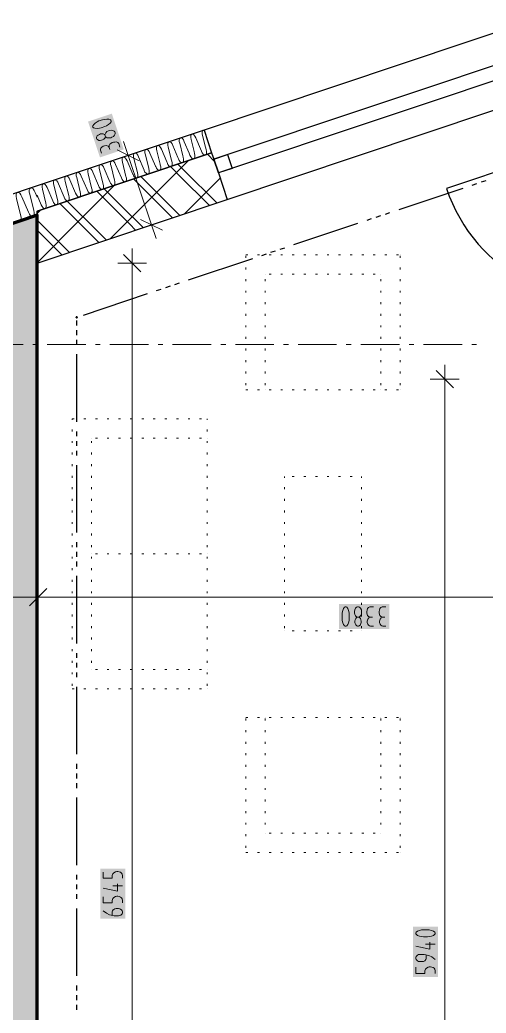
# Model space of a CAD drawing. Header units: millimetres. Extents: x 0 to 594, y 0 to 420.
# Drawn here: x 227.3 to 251.7, y 310.8 to 362.9 of the extents above; entities that cross this region are included whole.
import ezdxf

# ---------------------------------------------------------------- set-up
doc = ezdxf.new("R2010")
doc.units = ezdxf.units.MM
doc.header["$LTSCALE"] = 8
for name, color, linetype in [('PDF_Dvere', 7, 'Continuous'), ('PDF_Koty delkove', 7, 'Continuous'), ('PDF_Nabytek', 7, 'Continuous'), ('PDF_Okna', 7, 'Continuous'), ('PDF_Osy hlavni', 7, 'Continuous'), ('PDF_Pozarni useky', 7, 'Continuous'), ('PDF_Steny obvodove nosne', 7, 'Continuous'), ('PDF_Steny sendvic', 7, 'Continuous'), ('PDF_Zatepleni', 7, 'Continuous')]:
    doc.layers.add(name, color=color, linetype=linetype)

msp = doc.modelspace()

# ---------------------------------------------------------------- linework, layer by layer
at = {"layer": 'PDF_Dvere', "lineweight": 25}
msp.add_lwpolyline([(257.789, 356.764), (249.64, 354.037, 0.414214), (260.517, 348.616)], format="xyb", dxfattribs=at)
at = {"layer": 'PDF_Koty delkove', "lineweight": 18}
for points in [[(231.628, 357.645), (231.436, 357.581), (231.346, 357.536), (231.242, 357.473), (231.159, 357.403), (231.112, 357.33), (231.105, 357.299), (231.122, 357.248), (231.146, 357.227), (231.227, 357.198), (231.336, 357.192), (231.457, 357.203), (231.556, 357.222), (231.748, 357.286), (231.839, 357.331), (231.943, 357.395), (232.026, 357.465), (232.073, 357.538), (232.081, 357.569), (232.064, 357.62), (232.039, 357.641), (231.957, 357.67), (231.849, 357.676), (231.728, 357.664)], [(231.994, 357.084), (231.929, 357.062), (231.854, 357.023), (231.787, 356.958), (231.756, 356.891), (231.749, 356.86), (231.783, 356.757), (231.808, 356.737), (231.873, 356.702), (231.966, 356.69), (232.049, 356.704), (232.114, 356.725), (232.189, 356.765), (232.257, 356.83), (232.287, 356.898), (232.286, 356.955), (232.269, 357.005), (232.236, 357.051), (232.171, 357.087), (232.078, 357.098)], [(244.819, 331.858), (244.819, 331.79), (244.832, 331.706), (244.872, 331.622), (244.926, 331.572), (244.953, 331.554), (245.062, 331.554), (245.088, 331.572), (245.143, 331.622), (245.183, 331.706), (245.197, 331.79), (245.197, 331.858), (245.183, 331.942), (245.143, 332.026), (245.088, 332.077), (245.034, 332.094), (244.981, 332.094), (244.926, 332.077), (244.872, 332.026), (244.832, 331.942)], [(248.642, 315.168), (248.44, 315.168), (248.34, 315.154), (248.222, 315.127), (248.121, 315.087), (248.053, 315.033), (248.037, 315.006), (248.037, 314.952), (248.053, 314.925), (248.121, 314.871), (248.222, 314.831), (248.34, 314.803), (248.44, 314.789), (248.642, 314.789), (248.743, 314.803), (248.862, 314.831), (248.963, 314.871), (249.031, 314.925), (249.048, 314.952), (249.048, 315.006), (249.031, 315.033), (248.963, 315.087), (248.862, 315.127), (248.743, 315.154)]]:
    msp.add_lwpolyline(points, close=True, dxfattribs=at)
for points in [[(231.74, 356.672), (231.685, 356.625), (231.626, 356.591), (231.561, 356.569), (231.494, 356.561), (231.421, 356.565), (231.356, 356.601), (231.328, 356.634), (231.311, 356.685), (231.313, 356.728), (231.344, 356.796), (231.4, 356.842), (231.459, 356.877), (231.523, 356.898), (231.591, 356.907), (231.663, 356.902), (231.724, 356.88), (231.749, 356.86)], [(231.783, 356.757), (231.775, 356.726), (231.74, 356.672)], [(232.535, 356.212), (232.475, 356.391), (232.421, 356.444), (232.356, 356.479), (232.268, 356.478), (232.199, 356.469), (232.135, 356.448), (232.06, 356.408), (232.005, 356.362), (231.974, 356.294), (231.972, 356.194)], [(232.969, 355.778), (232.728, 356.498)], [(231.576, 355.891), (231.525, 356.045), (231.523, 356.101), (231.539, 356.163), (231.578, 356.205), (231.664, 356.262), (231.728, 356.284), (231.833, 356.29), (231.914, 356.26), (231.972, 356.194), (232.006, 356.092)], [(233.688, 356.019), (232.969, 355.778), (232.25, 355.538)], [(233.545, 355.491), (232.393, 356.066)], [(234.188, 352.135), (232.969, 355.778)], [(234.907, 352.376), (234.188, 352.135), (233.469, 351.895)], [(234.764, 351.848), (233.612, 352.422)], [(234.188, 352.135), (234.429, 351.416)], [(233.63, 349.675), (232.72, 350.585)], [(233.175, 350.13), (233.175, 350.888)], [(233.933, 350.13), (233.175, 350.13), (232.417, 350.13)], [(233.175, 258.858), (233.175, 261.314), (233.175, 261.436), (233.175, 263.862), (233.175, 265.664), (233.175, 269.827), (233.175, 271.394), (233.175, 280.998), (233.175, 282.515), (233.175, 283.981), (233.175, 350.13)], [(250.008, 343.577), (249.098, 344.487)], [(249.553, 344.032), (249.553, 344.79)], [(250.311, 344.032), (249.553, 344.032), (248.795, 344.032)], [(249.553, 258.858), (249.553, 261.588), (249.553, 263.721), (249.553, 264.324), (249.553, 280.998), (249.553, 282.515), (249.553, 283.981), (249.553, 344.032)], [(228.702, 333.055), (227.792, 332.145)], [(228.247, 333.358), (228.247, 332.6), (228.247, 331.841)], [(291.938, 332.6), (290.473, 332.6), (289.815, 332.6), (265.973, 332.6), (263.883, 332.6), (262.417, 332.6), (240.314, 332.6), (228.247, 332.6), (226.124, 332.6), (220.319, 332.6), (220.304, 332.6), (200.192, 332.6), (198.726, 332.6), (192.141, 332.6), (164.556, 332.6), (162.433, 332.6), (134.833, 332.6), (128.262, 332.6), (126.796, 332.6), (92.019, 332.6), (89.744, 332.6), (88.278, 332.6), (87.52, 332.6)], [(244.508, 331.268), (244.535, 331.387), (244.549, 331.487), (244.549, 331.689), (244.535, 331.79), (244.508, 331.908), (244.467, 332.009), (244.414, 332.077), (244.386, 332.094), (244.333, 332.094), (244.305, 332.077), (244.252, 332.009), (244.211, 331.908), (244.184, 331.79), (244.171, 331.689)], [(245.817, 332.094), (245.629, 332.094), (245.561, 332.06), (245.507, 332.009), (245.48, 331.925), (245.467, 331.858), (245.467, 331.79), (245.48, 331.706), (245.507, 331.639), (245.561, 331.589)], [(246.466, 332.094), (246.277, 332.094), (246.21, 332.06), (246.155, 332.009), (246.129, 331.925), (246.115, 331.858), (246.115, 331.79), (246.129, 331.706), (246.155, 331.639), (246.21, 331.589), (246.304, 331.554)], [(244.171, 331.689), (244.171, 331.487), (244.184, 331.387), (244.211, 331.268), (244.252, 331.167), (244.305, 331.099), (244.333, 331.083), (244.386, 331.083), (244.414, 331.099), (244.467, 331.167), (244.508, 331.268)], [(245.062, 331.554), (245.088, 331.537), (245.129, 331.487), (245.156, 331.42), (245.169, 331.352), (245.169, 331.284), (245.156, 331.218), (245.129, 331.15), (245.075, 331.099), (245.034, 331.083), (244.981, 331.083), (244.94, 331.099), (244.886, 331.15), (244.859, 331.218), (244.845, 331.284), (244.845, 331.352), (244.859, 331.42), (244.886, 331.487), (244.926, 331.537), (244.953, 331.554)], [(245.817, 331.083), (245.655, 331.083), (245.601, 331.099), (245.548, 331.134), (245.52, 331.184), (245.493, 331.284), (245.493, 331.352), (245.52, 331.453), (245.574, 331.521), (245.655, 331.554), (245.763, 331.554)], [(245.561, 331.589), (245.655, 331.554)], [(246.466, 331.083), (246.304, 331.083), (246.249, 331.099), (246.196, 331.134), (246.168, 331.184), (246.141, 331.284), (246.141, 331.352), (246.168, 331.453), (246.222, 331.521), (246.304, 331.554), (246.411, 331.554)], [(231.659, 318.19), (231.659, 317.866), (232.13, 317.866), (232.13, 318.001), (232.164, 318.095), (232.215, 318.149), (232.299, 318.203), (232.365, 318.217), (232.433, 318.217), (232.501, 318.203), (232.568, 318.176), (232.618, 318.136), (232.652, 318.082), (232.67, 318.001), (232.67, 317.866)], [(232.4, 317.569), (232.4, 317.19), (231.659, 317.353)], [(232.67, 317.461), (232.164, 317.461)], [(231.659, 316.894), (231.659, 316.57), (232.13, 316.57), (232.13, 316.705), (232.164, 316.799), (232.215, 316.853), (232.299, 316.907), (232.365, 316.92), (232.433, 316.92), (232.501, 316.907), (232.568, 316.88), (232.618, 316.839), (232.652, 316.786), (232.67, 316.705), (232.67, 316.57)], [(232.147, 316.165), (232.18, 316.205), (232.215, 316.232), (232.264, 316.259), (232.332, 316.272), (232.466, 316.272), (232.534, 316.259), (232.585, 316.232), (232.618, 316.205), (232.652, 316.165), (232.67, 316.11), (232.67, 316.057), (232.652, 316.003), (232.618, 315.962), (232.585, 315.935), (232.534, 315.908), (232.466, 315.894), (232.231, 315.894), (231.995, 315.948), (231.827, 316.029), (231.659, 316.165)], [(232.13, 315.922), (232.13, 316.11), (232.147, 316.165)], [(248.778, 314.52), (248.778, 314.141), (248.037, 314.304)], [(249.048, 314.412), (248.542, 314.412)], [(248.087, 313.804), (248.053, 313.764), (248.037, 313.71), (248.037, 313.656), (248.053, 313.602), (248.087, 313.561), (248.121, 313.535), (248.171, 313.507), (248.238, 313.493), (248.373, 313.493), (248.44, 313.507), (248.508, 313.535), (248.558, 313.602), (248.576, 313.656), (248.576, 313.845)], [(249.048, 313.602), (248.879, 313.737), (248.71, 313.818), (248.474, 313.872), (248.238, 313.872), (248.171, 313.858), (248.121, 313.831), (248.087, 313.804)], [(248.037, 313.197), (248.037, 312.873), (248.508, 312.873), (248.508, 313.008), (248.542, 313.102), (248.593, 313.156), (248.677, 313.21), (248.743, 313.224), (248.811, 313.224), (248.879, 313.21), (248.946, 313.183), (248.996, 313.143), (249.031, 313.089), (249.048, 313.008), (249.048, 312.873)]]:
    msp.add_lwpolyline(points, dxfattribs=at)
at = {"layer": 'PDF_Koty delkove', "color": 7, "lineweight": 18, "true_color": 0xffffff, "transparency": 33554559}
for points in [[(232.736, 356.09), (232.108, 357.965), (231.489, 355.673), (230.862, 357.548)], [(246.645, 332.246), (244.019, 332.246), (246.645, 330.932), (244.019, 330.932)], [(232.821, 315.742), (232.821, 318.368), (231.507, 315.742), (231.507, 318.368)], [(249.199, 312.694), (249.199, 315.319), (247.885, 312.694), (247.885, 315.319)]]:
    msp.add_solid(points, dxfattribs=at)
at = {"layer": 'PDF_Nabytek', "lineweight": 13}
for points in [[(239.13, 350.553), (239.13, 350.553)], [(239.13, 350.553), (239.13, 350.553)], [(239.13, 350.399), (239.13, 350.5)], [(239.238, 350.553), (239.137, 350.553)], [(239.844, 350.553), (239.743, 350.553)], [(240.451, 350.553), (240.35, 350.553)], [(241.058, 350.553), (240.957, 350.553)], [(241.664, 350.553), (241.563, 350.553)], [(242.271, 350.553), (242.17, 350.553)], [(242.877, 350.553), (242.776, 350.553)], [(243.484, 350.553), (243.383, 350.553)], [(244.091, 350.553), (243.989, 350.553)], [(244.697, 350.553), (244.596, 350.553)], [(245.304, 350.553), (245.203, 350.553)], [(245.91, 350.553), (245.809, 350.553)], [(246.517, 350.553), (246.416, 350.553)], [(247.123, 350.553), (247.022, 350.553)], [(247.218, 350.553), (247.218, 350.553)], [(247.218, 350.553), (247.218, 350.553)], [(247.218, 350.399), (247.218, 350.5)], [(239.13, 349.792), (239.13, 349.893)], [(240.141, 349.542), (240.141, 349.542)], [(240.141, 349.542), (240.141, 349.542)], [(240.451, 349.542), (240.35, 349.542)], [(241.058, 349.542), (240.957, 349.542)], [(241.664, 349.542), (241.563, 349.542)], [(242.271, 349.542), (242.17, 349.542)], [(242.877, 349.542), (242.776, 349.542)], [(243.484, 349.542), (243.383, 349.542)], [(244.091, 349.542), (243.989, 349.542)], [(244.697, 349.542), (244.596, 349.542)], [(245.304, 349.542), (245.203, 349.542)], [(245.91, 349.542), (245.809, 349.542)], [(246.207, 349.542), (246.207, 349.542)], [(246.207, 349.542), (246.207, 349.542)], [(247.218, 349.792), (247.218, 349.893)], [(239.13, 349.186), (239.13, 349.287)], [(240.141, 349.186), (240.141, 349.287)], [(246.207, 349.186), (246.207, 349.287)], [(247.218, 349.186), (247.218, 349.287)], [(239.13, 348.579), (239.13, 348.68)], [(240.141, 348.579), (240.141, 348.68)], [(246.207, 348.579), (246.207, 348.68)], [(247.218, 348.579), (247.218, 348.68)], [(239.13, 347.972), (239.13, 348.074)], [(240.141, 347.972), (240.141, 348.074)], [(246.207, 347.972), (246.207, 348.074)], [(247.218, 347.972), (247.218, 348.074)], [(239.13, 347.366), (239.13, 347.467)], [(240.141, 347.366), (240.141, 347.467)], [(246.207, 347.366), (246.207, 347.467)], [(247.218, 347.366), (247.218, 347.467)], [(239.13, 346.759), (239.13, 346.86)], [(240.141, 346.759), (240.141, 346.86)], [(246.207, 346.759), (246.207, 346.86)], [(247.218, 346.759), (247.218, 346.86)], [(239.13, 346.153), (239.13, 346.254)], [(240.141, 346.153), (240.141, 346.254)], [(246.207, 346.153), (246.207, 346.254)], [(247.218, 346.153), (247.218, 346.254)], [(239.13, 345.546), (239.13, 345.647)], [(240.141, 345.546), (240.141, 345.647)], [(246.207, 345.546), (246.207, 345.647)], [(247.218, 345.546), (247.218, 345.647)], [(239.13, 344.94), (239.13, 345.041)], [(240.141, 344.94), (240.141, 345.041)], [(246.207, 344.94), (246.207, 345.041)], [(247.218, 344.94), (247.218, 345.041)], [(239.13, 344.333), (239.13, 344.434)], [(240.141, 344.333), (240.141, 344.434)], [(246.207, 344.333), (246.207, 344.434)], [(247.218, 344.333), (247.218, 344.434)], [(239.13, 343.726), (239.13, 343.827)], [(240.141, 343.726), (240.141, 343.827)], [(246.207, 343.726), (246.207, 343.827)], [(247.218, 343.726), (247.218, 343.827)], [(239.13, 343.476), (239.13, 343.476)], [(239.13, 343.476), (239.13, 343.476)], [(239.238, 343.476), (239.137, 343.476)], [(239.844, 343.476), (239.743, 343.476)], [(240.141, 343.476), (240.141, 343.476)], [(240.451, 343.476), (240.35, 343.476)], [(241.058, 343.476), (240.957, 343.476)], [(241.664, 343.476), (241.563, 343.476)], [(242.271, 343.476), (242.17, 343.476)], [(242.877, 343.476), (242.776, 343.476)], [(243.484, 343.476), (243.383, 343.476)], [(244.091, 343.476), (243.989, 343.476)], [(244.697, 343.476), (244.596, 343.476)], [(245.304, 343.476), (245.203, 343.476)], [(245.91, 343.476), (245.809, 343.476)], [(246.207, 343.476), (246.207, 343.476)], [(246.517, 343.476), (246.416, 343.476)], [(247.123, 343.476), (247.022, 343.476)], [(247.218, 343.476), (247.218, 343.476)], [(247.218, 343.476), (247.218, 343.476)], [(230.031, 341.907), (230.031, 341.96)], [(230.031, 341.96), (230.031, 341.96)], [(230.031, 341.96), (230.031, 341.96)], [(230.139, 341.96), (230.038, 341.96)], [(230.746, 341.96), (230.645, 341.96)], [(231.352, 341.96), (231.251, 341.96)], [(231.959, 341.96), (231.858, 341.96)], [(232.566, 341.96), (232.464, 341.96)], [(233.172, 341.96), (233.071, 341.96)], [(233.779, 341.96), (233.678, 341.96)], [(234.385, 341.96), (234.284, 341.96)], [(234.992, 341.96), (234.891, 341.96)], [(235.598, 341.96), (235.497, 341.96)], [(236.205, 341.96), (236.104, 341.96)], [(236.812, 341.96), (236.71, 341.96)], [(237.108, 341.907), (237.108, 341.96)], [(237.108, 341.96), (237.108, 341.96)], [(237.108, 341.96), (237.108, 341.96)], [(230.031, 341.3), (230.031, 341.401)], [(237.108, 341.3), (237.108, 341.401)], [(230.031, 340.694), (230.031, 340.795)], [(231.042, 340.949), (231.042, 340.949)], [(231.042, 340.949), (231.042, 340.949)], [(231.042, 340.694), (231.042, 340.795)], [(231.352, 340.949), (231.251, 340.949)], [(231.959, 340.949), (231.858, 340.949)], [(232.566, 340.949), (232.464, 340.949)], [(233.172, 340.949), (233.071, 340.949)], [(233.779, 340.949), (233.678, 340.949)], [(234.385, 340.949), (234.284, 340.949)], [(234.992, 340.949), (234.891, 340.949)], [(235.598, 340.949), (235.497, 340.949)], [(236.205, 340.949), (236.104, 340.949)], [(236.812, 340.949), (236.71, 340.949)], [(237.108, 340.949), (237.108, 340.949)], [(237.108, 340.694), (237.108, 340.795)], [(230.031, 340.087), (230.031, 340.188)], [(231.042, 340.087), (231.042, 340.188)], [(237.108, 340.087), (237.108, 340.188)], [(230.031, 339.48), (230.031, 339.581)], [(231.042, 339.48), (231.042, 339.581)], [(237.108, 339.48), (237.108, 339.581)], [(230.031, 338.874), (230.031, 338.975)], [(231.042, 338.874), (231.042, 338.975)], [(237.108, 338.874), (237.108, 338.975)], [(241.152, 338.927), (241.152, 338.927)], [(241.152, 338.874), (241.152, 338.927)], [(241.152, 338.927), (241.152, 338.927)], [(241.664, 338.927), (241.563, 338.927)], [(242.271, 338.927), (242.17, 338.927)], [(242.877, 338.927), (242.776, 338.927)], [(243.484, 338.927), (243.383, 338.927)], [(244.091, 338.927), (243.989, 338.927)], [(244.697, 338.927), (244.596, 338.927)], [(245.196, 338.927), (245.196, 338.927)], [(245.196, 338.874), (245.196, 338.927)], [(245.196, 338.927), (245.196, 338.927)], [(230.031, 338.267), (230.031, 338.368)], [(231.042, 338.267), (231.042, 338.368)], [(237.108, 338.267), (237.108, 338.368)], [(241.152, 338.267), (241.152, 338.368)], [(245.196, 338.267), (245.196, 338.368)], [(230.031, 337.661), (230.031, 337.762)], [(231.042, 337.661), (231.042, 337.762)], [(237.108, 337.661), (237.108, 337.762)], [(241.152, 337.661), (241.152, 337.762)], [(245.196, 337.661), (245.196, 337.762)], [(230.031, 337.054), (230.031, 337.155)], [(231.042, 337.054), (231.042, 337.155)], [(237.108, 337.054), (237.108, 337.155)], [(241.152, 337.054), (241.152, 337.155)], [(245.196, 337.054), (245.196, 337.155)], [(230.031, 336.447), (230.031, 336.549)], [(231.042, 336.447), (231.042, 336.549)], [(237.108, 336.447), (237.108, 336.549)], [(241.152, 336.447), (241.152, 336.549)], [(245.196, 336.447), (245.196, 336.549)], [(230.031, 335.841), (230.031, 335.942)], [(231.042, 335.841), (231.042, 335.942)], [(237.108, 335.841), (237.108, 335.942)], [(241.152, 335.841), (241.152, 335.942)], [(245.196, 335.841), (245.196, 335.942)], [(230.031, 335.234), (230.031, 335.335)], [(231.042, 335.234), (231.042, 335.335)], [(237.108, 335.234), (237.108, 335.335)], [(241.152, 335.234), (241.152, 335.335)], [(245.196, 335.234), (245.196, 335.335)], [(230.031, 334.628), (230.031, 334.729)], [(231.042, 334.883), (231.042, 334.883)], [(231.042, 334.628), (231.042, 334.729)], [(231.352, 334.883), (231.251, 334.883)], [(231.959, 334.883), (231.858, 334.883)], [(232.566, 334.883), (232.464, 334.883)], [(233.172, 334.883), (233.071, 334.883)], [(233.779, 334.883), (233.678, 334.883)], [(234.385, 334.883), (234.284, 334.883)], [(234.992, 334.883), (234.891, 334.883)], [(235.598, 334.883), (235.497, 334.883)], [(236.205, 334.883), (236.104, 334.883)], [(236.812, 334.883), (236.71, 334.883)], [(237.108, 334.883), (237.108, 334.883)], [(237.108, 334.628), (237.108, 334.729)], [(241.152, 334.628), (241.152, 334.729)], [(245.196, 334.628), (245.196, 334.729)], [(230.031, 334.021), (230.031, 334.122)], [(231.042, 334.021), (231.042, 334.122)], [(237.108, 334.021), (237.108, 334.122)], [(241.152, 334.021), (241.152, 334.122)], [(245.196, 334.021), (245.196, 334.122)], [(230.031, 333.415), (230.031, 333.516)], [(231.042, 333.415), (231.042, 333.516)], [(237.108, 333.415), (237.108, 333.516)], [(241.152, 333.415), (241.152, 333.516)], [(245.196, 333.415), (245.196, 333.516)], [(230.031, 332.808), (230.031, 332.909)], [(231.042, 332.808), (231.042, 332.909)], [(237.108, 332.808), (237.108, 332.909)], [(241.152, 332.808), (241.152, 332.909)], [(245.196, 332.808), (245.196, 332.909)], [(230.031, 332.201), (230.031, 332.302)], [(231.042, 332.201), (231.042, 332.302)], [(237.108, 332.201), (237.108, 332.302)], [(241.152, 332.201), (241.152, 332.302)], [(245.196, 332.201), (245.196, 332.302)], [(230.031, 331.595), (230.031, 331.696)], [(231.042, 331.595), (231.042, 331.696)], [(237.108, 331.595), (237.108, 331.696)], [(241.152, 331.595), (241.152, 331.696)], [(245.196, 331.595), (245.196, 331.696)], [(230.031, 330.988), (230.031, 331.089)], [(231.042, 330.988), (231.042, 331.089)], [(237.108, 330.988), (237.108, 331.089)], [(241.152, 330.988), (241.152, 331.089)], [(241.152, 330.839), (241.152, 330.839)], [(241.152, 330.839), (241.152, 330.839)], [(241.664, 330.839), (241.563, 330.839)], [(242.271, 330.839), (242.17, 330.839)], [(242.877, 330.839), (242.776, 330.839)], [(243.484, 330.839), (243.383, 330.839)], [(244.091, 330.839), (243.989, 330.839)], [(244.697, 330.839), (244.596, 330.839)], [(245.196, 330.988), (245.196, 331.089)], [(245.196, 330.839), (245.196, 330.839)], [(245.196, 330.839), (245.196, 330.839)], [(230.031, 330.382), (230.031, 330.483)], [(231.042, 330.382), (231.042, 330.483)], [(237.108, 330.382), (237.108, 330.483)], [(230.031, 329.775), (230.031, 329.876)], [(231.042, 329.775), (231.042, 329.876)], [(237.108, 329.775), (237.108, 329.876)], [(230.031, 329.168), (230.031, 329.27)], [(231.042, 329.168), (231.042, 329.27)], [(237.108, 329.168), (237.108, 329.27)], [(231.042, 328.817), (231.042, 328.817)], [(231.042, 328.817), (231.042, 328.817)], [(231.352, 328.817), (231.251, 328.817)], [(231.959, 328.817), (231.858, 328.817)], [(232.566, 328.817), (232.464, 328.817)], [(233.172, 328.817), (233.071, 328.817)], [(233.779, 328.817), (233.678, 328.817)], [(234.385, 328.817), (234.284, 328.817)], [(234.992, 328.817), (234.891, 328.817)], [(235.598, 328.817), (235.497, 328.817)], [(236.205, 328.817), (236.104, 328.817)], [(236.812, 328.817), (236.71, 328.817)], [(237.108, 328.817), (237.108, 328.817)], [(230.031, 328.562), (230.031, 328.663)], [(237.108, 328.562), (237.108, 328.663)], [(230.031, 327.955), (230.031, 328.056)], [(230.031, 327.806), (230.031, 327.806)], [(230.031, 327.806), (230.031, 327.806)], [(230.139, 327.806), (230.038, 327.806)], [(230.746, 327.806), (230.645, 327.806)], [(231.352, 327.806), (231.251, 327.806)], [(231.959, 327.806), (231.858, 327.806)], [(232.566, 327.806), (232.464, 327.806)], [(233.172, 327.806), (233.071, 327.806)], [(233.779, 327.806), (233.678, 327.806)], [(234.385, 327.806), (234.284, 327.806)], [(234.992, 327.806), (234.891, 327.806)], [(235.598, 327.806), (235.497, 327.806)], [(236.205, 327.806), (236.104, 327.806)], [(236.812, 327.806), (236.71, 327.806)], [(237.108, 327.955), (237.108, 328.056)], [(237.108, 327.806), (237.108, 327.806)], [(237.108, 327.806), (237.108, 327.806)], [(239.13, 326.29), (239.13, 326.29)], [(239.13, 326.29), (239.13, 326.29)], [(239.13, 326.136), (239.13, 326.237)], [(239.238, 326.29), (239.137, 326.29)], [(239.844, 326.29), (239.743, 326.29)], [(240.141, 326.29), (240.141, 326.29)], [(240.141, 326.136), (240.141, 326.237)], [(240.451, 326.29), (240.35, 326.29)], [(241.058, 326.29), (240.957, 326.29)], [(241.664, 326.29), (241.563, 326.29)], [(242.271, 326.29), (242.17, 326.29)], [(242.877, 326.29), (242.776, 326.29)], [(243.484, 326.29), (243.383, 326.29)], [(244.091, 326.29), (243.989, 326.29)], [(244.697, 326.29), (244.596, 326.29)], [(245.304, 326.29), (245.203, 326.29)], [(245.91, 326.29), (245.809, 326.29)], [(246.207, 326.29), (246.207, 326.29)], [(246.207, 326.136), (246.207, 326.237)], [(246.517, 326.29), (246.416, 326.29)], [(247.123, 326.29), (247.022, 326.29)], [(247.218, 326.29), (247.218, 326.29)], [(247.218, 326.29), (247.218, 326.29)], [(247.218, 326.136), (247.218, 326.237)], [(239.13, 325.529), (239.13, 325.63)], [(240.141, 325.529), (240.141, 325.63)], [(246.207, 325.529), (246.207, 325.63)], [(247.218, 325.529), (247.218, 325.63)], [(239.13, 324.922), (239.13, 325.024)], [(240.141, 324.922), (240.141, 325.024)], [(246.207, 324.922), (246.207, 325.024)], [(247.218, 324.922), (247.218, 325.024)], [(239.13, 324.316), (239.13, 324.417)], [(240.141, 324.316), (240.141, 324.417)], [(246.207, 324.316), (246.207, 324.417)], [(247.218, 324.316), (247.218, 324.417)], [(239.13, 323.709), (239.13, 323.81)], [(240.141, 323.709), (240.141, 323.81)], [(246.207, 323.709), (246.207, 323.81)], [(247.218, 323.709), (247.218, 323.81)], [(239.13, 323.103), (239.13, 323.204)], [(240.141, 323.103), (240.141, 323.204)], [(246.207, 323.103), (246.207, 323.204)], [(247.218, 323.103), (247.218, 323.204)], [(239.13, 322.496), (239.13, 322.597)], [(240.141, 322.496), (240.141, 322.597)], [(246.207, 322.496), (246.207, 322.597)], [(247.218, 322.496), (247.218, 322.597)], [(239.13, 321.89), (239.13, 321.991)], [(240.141, 321.89), (240.141, 321.991)], [(246.207, 321.89), (246.207, 321.991)], [(247.218, 321.89), (247.218, 321.991)], [(239.13, 321.283), (239.13, 321.384)], [(240.141, 321.283), (240.141, 321.384)], [(246.207, 321.283), (246.207, 321.384)], [(247.218, 321.283), (247.218, 321.384)], [(239.13, 320.676), (239.13, 320.777)], [(240.141, 320.676), (240.141, 320.777)], [(246.207, 320.676), (246.207, 320.777)], [(247.218, 320.676), (247.218, 320.777)], [(239.13, 320.07), (239.13, 320.171)], [(240.141, 320.224), (240.141, 320.224)], [(240.141, 320.224), (240.141, 320.224)], [(240.451, 320.224), (240.35, 320.224)], [(241.058, 320.224), (240.957, 320.224)], [(241.664, 320.224), (241.563, 320.224)], [(242.271, 320.224), (242.17, 320.224)], [(242.877, 320.224), (242.776, 320.224)], [(243.484, 320.224), (243.383, 320.224)], [(244.091, 320.224), (243.989, 320.224)], [(244.697, 320.224), (244.596, 320.224)], [(245.304, 320.224), (245.203, 320.224)], [(245.91, 320.224), (245.809, 320.224)], [(246.207, 320.224), (246.207, 320.224)], [(246.207, 320.224), (246.207, 320.224)], [(247.218, 320.07), (247.218, 320.171)], [(239.13, 319.463), (239.13, 319.564)], [(247.218, 319.463), (247.218, 319.564)], [(239.13, 319.213), (239.13, 319.213)], [(239.13, 319.213), (239.13, 319.213)], [(239.238, 319.213), (239.137, 319.213)], [(239.844, 319.213), (239.743, 319.213)], [(240.451, 319.213), (240.35, 319.213)], [(241.058, 319.213), (240.957, 319.213)], [(241.664, 319.213), (241.563, 319.213)], [(242.271, 319.213), (242.17, 319.213)], [(242.877, 319.213), (242.776, 319.213)], [(243.484, 319.213), (243.383, 319.213)], [(244.091, 319.213), (243.989, 319.213)], [(244.697, 319.213), (244.596, 319.213)], [(245.304, 319.213), (245.203, 319.213)], [(245.91, 319.213), (245.809, 319.213)], [(246.517, 319.213), (246.416, 319.213)], [(247.123, 319.213), (247.022, 319.213)], [(247.218, 319.213), (247.218, 319.213)], [(247.218, 319.213), (247.218, 319.213)]]:
    msp.add_lwpolyline(points, dxfattribs=at)
at = {"layer": 'PDF_Okna', "lineweight": 25}
for points in [[(254.195, 362.884), (236.939, 357.107)], [(254.708, 361.35), (237.452, 355.573)], [(254.949, 360.631), (237.693, 354.854)], [(238.158, 353.464), (255.414, 359.241)]]:
    msp.add_lwpolyline(points, dxfattribs=at)
msp.add_lwpolyline([(237.452, 355.573), (238.171, 355.814), (238.412, 355.095), (237.693, 354.854)], close=True, dxfattribs=at)
at = {"layer": 'PDF_Osy hlavni', "lineweight": 18}
for points in [[(227.46, 345.852), (225.438, 345.852)], [(228.218, 345.852), (227.966, 345.852)], [(230.746, 345.852), (228.724, 345.852)], [(231.504, 345.852), (231.251, 345.852)], [(234.031, 345.852), (232.009, 345.852)], [(234.79, 345.852), (234.537, 345.852)], [(237.317, 345.852), (235.295, 345.852)], [(238.075, 345.852), (237.823, 345.852)], [(240.603, 345.852), (238.581, 345.852)], [(241.361, 345.852), (241.108, 345.852)], [(243.888, 345.852), (241.866, 345.852)], [(244.647, 345.852), (244.394, 345.852)], [(247.174, 345.852), (245.152, 345.852)], [(247.932, 345.852), (247.679, 345.852)], [(250.46, 345.852), (248.438, 345.852)], [(251.218, 345.852), (250.965, 345.852)]]:
    msp.add_lwpolyline(points, dxfattribs=at)
at = {"layer": 'PDF_Pozarni useky', "lineweight": 30}
for points in [[(250.994, 354.223), (251.233, 354.303)], [(251.473, 354.384), (251.713, 354.464)], [(247.159, 352.94), (250.514, 354.063)], [(246.44, 352.699), (246.68, 352.779)], [(241.646, 351.094), (245.002, 352.218)], [(245.481, 352.378), (245.721, 352.458)], [(245.961, 352.539), (246.2, 352.619)], [(239.969, 350.533), (240.208, 350.613)], [(240.448, 350.693), (240.688, 350.774)], [(240.927, 350.854), (241.167, 350.934)], [(236.134, 349.249), (239.489, 350.372)], [(235.415, 349.009), (235.655, 349.089)], [(230.622, 347.404), (233.977, 348.527)], [(234.456, 348.688), (234.696, 348.768)], [(234.936, 348.848), (235.175, 348.928)], [(230.269, 346.86), (230.269, 347.113)], [(230.269, 346.355), (230.269, 346.608)], [(230.269, 345.849), (230.269, 346.102)], [(230.269, 341.806), (230.269, 345.344)], [(230.269, 341.047), (230.269, 341.3)], [(230.269, 340.542), (230.269, 340.795)], [(230.269, 340.036), (230.269, 340.289)], [(230.269, 335.993), (230.269, 339.531)], [(230.269, 335.234), (230.269, 335.487)], [(230.269, 334.729), (230.269, 334.982)], [(230.269, 334.223), (230.269, 334.476)], [(230.269, 330.179), (230.269, 333.718)], [(230.269, 329.421), (230.269, 329.674)], [(230.269, 328.916), (230.269, 329.168)], [(230.269, 328.41), (230.269, 328.663)], [(230.269, 324.366), (230.269, 327.905)], [(230.269, 323.608), (230.269, 323.861)], [(230.269, 323.103), (230.269, 323.355)], [(230.269, 322.597), (230.269, 322.85)], [(230.269, 318.553), (230.269, 322.092)], [(230.269, 317.795), (230.269, 318.048)], [(230.269, 317.29), (230.269, 317.542)], [(230.269, 316.784), (230.269, 317.037)], [(230.269, 312.74), (230.269, 316.279)], [(230.269, 311.982), (230.269, 312.235)], [(230.269, 311.477), (230.269, 311.729)], [(230.269, 310.971), (230.269, 311.224)]]:
    msp.add_lwpolyline(points, dxfattribs=at)
at = {"layer": 'PDF_Pozarni useky', "lineweight": 30, "transparency": 33554559}
for points in [[(230.269, 347.21), (230.193, 347.286), (230.345, 347.286), (230.269, 347.362)], [(230.197, 347.262), (230.245, 347.358), (230.293, 347.214), (230.341, 347.31)]]:
    msp.add_solid(points, dxfattribs=at)
at = {"layer": 'PDF_Steny obvodove nosne', "lineweight": 70}
msp.add_lwpolyline([(226.174, 351.958), (226.174, 347.874), (226.174, 346.61), (226.174, 344.032), (226.174, 288.985), (226.174, 287.519), (226.174, 261.588), (226.174, 259.01), (228.196, 259.01), (228.196, 261.436), (228.196, 269.827), (228.196, 271.394), (228.196, 282.515), (228.196, 350.13), (228.196, 352.635)], close=True, dxfattribs=at)
at = {"layer": 'PDF_Steny obvodove nosne', "color": 9, "lineweight": 9, "true_color": 0xc0c0c0, "transparency": 33554559}
msp.add_solid([(226.174, 351.958), (226.174, 259.01), (228.196, 352.635), (228.196, 259.01)], dxfattribs=at)
at = {"layer": 'PDF_Steny sendvic', "lineweight": 30}
for points in [[(236.939, 357.107), (228.196, 354.181)], [(236.939, 357.107), (237.34, 355.909)], [(237.34, 355.909), (228.196, 352.848), (228.196, 352.635), (228.196, 350.13), (228.247, 350.147), (238.158, 353.464)], [(228.196, 352.848), (237.34, 355.909)], [(237.34, 355.909), (237.452, 355.573), (237.693, 354.854), (238.158, 353.464)]]:
    msp.add_lwpolyline(points, dxfattribs=at)
at = {"layer": 'PDF_Steny sendvic', "lineweight": 9}
for points in [[(236.302, 356.894), (236.263, 356.862), (236.242, 356.797), (236.242, 356.71), (236.264, 356.615)], [(236.503, 356.696), (236.463, 356.784), (236.411, 356.853), (236.355, 356.892), (236.305, 356.895)], [(236.901, 357.095), (236.863, 357.062), (236.841, 356.997), (236.841, 356.911), (236.863, 356.816)], [(236.943, 357.093), (236.904, 357.096)], [(235.104, 356.493), (235.065, 356.46), (235.044, 356.395), (235.044, 356.309), (235.065, 356.214)], [(235.305, 356.294), (235.265, 356.383), (235.213, 356.452), (235.157, 356.491), (235.106, 356.494)], [(235.703, 356.694), (235.664, 356.661), (235.643, 356.596), (235.643, 356.51), (235.664, 356.415)], [(235.846, 355.676), (235.825, 355.759), (235.664, 356.415)], [(235.904, 356.495), (235.864, 356.584), (235.812, 356.653), (235.756, 356.692), (235.705, 356.694)], [(235.904, 356.495), (236.164, 355.889)], [(236.445, 355.876), (236.418, 355.986), (236.264, 356.615)], [(236.503, 356.696), (236.753, 356.113), (236.803, 355.996)], [(237.044, 356.077), (237.011, 356.212), (236.863, 356.816)], [(233.307, 355.892), (233.268, 355.859), (233.246, 355.794), (233.246, 355.707), (233.268, 355.612)], [(233.507, 355.693), (233.468, 355.781), (233.416, 355.85), (233.359, 355.889), (233.308, 355.892)], [(233.906, 356.092), (233.867, 356.059), (233.845, 355.994), (233.845, 355.908), (233.867, 355.813)], [(234.048, 355.074), (234.047, 355.081), (233.867, 355.813)], [(234.107, 355.893), (234.067, 355.982), (234.015, 356.051), (233.959, 356.09), (233.908, 356.093)], [(234.107, 355.893), (234.398, 355.215), (234.407, 355.194)], [(234.505, 356.293), (234.466, 356.26), (234.444, 356.195), (234.445, 356.108), (234.466, 356.014)], [(234.648, 355.275), (234.64, 355.307), (234.466, 356.014)], [(234.706, 356.094), (234.666, 356.182), (234.614, 356.252), (234.558, 356.29), (234.507, 356.293)], [(234.706, 356.094), (234.987, 355.439), (235.006, 355.395), (235.046, 355.306), (235.098, 355.236), (235.155, 355.197), (235.194, 355.191)], [(235.247, 355.475), (235.232, 355.533), (235.065, 356.214)], [(235.305, 356.294), (235.575, 355.664), (235.605, 355.595), (235.645, 355.506), (235.697, 355.437), (235.754, 355.398), (235.793, 355.392)], [(236.164, 355.889), (236.204, 355.796)], [(236.204, 355.796), (236.244, 355.707), (236.296, 355.637), (236.353, 355.598), (236.392, 355.592)], [(236.417, 355.601), (236.445, 355.629), (236.467, 355.694), (236.467, 355.781), (236.445, 355.876)], [(236.445, 355.876), (236.445, 355.876)], [(236.803, 355.996), (236.843, 355.907), (236.896, 355.838), (236.952, 355.799), (236.991, 355.793)], [(237.017, 355.801), (237.044, 355.83), (237.066, 355.895), (237.066, 355.982), (237.044, 356.077)], [(237.044, 356.077), (237.044, 356.077)], [(237.491, 355.457), (237.114, 355.834)], [(237.304, 355.897), (237.302, 355.896)], [(237.305, 355.897), (237.304, 355.897)], [(231.509, 355.29), (231.47, 355.257), (231.449, 355.192), (231.449, 355.105), (231.47, 355.011)], [(231.71, 355.091), (231.67, 355.18), (231.618, 355.249), (231.562, 355.287), (231.51, 355.29)], [(232.043, 351.418), (233.049, 352.423), (235.627, 355.001), (236.13, 355.504)], [(232.109, 355.491), (232.069, 355.457), (232.048, 355.392), (232.048, 355.306)], [(232.048, 355.306), (232.069, 355.211)], [(232.309, 355.291), (232.269, 355.38), (232.217, 355.449), (232.161, 355.488), (232.11, 355.491)], [(232.309, 355.291), (232.609, 354.592)], [(232.708, 355.691), (232.668, 355.658), (232.647, 355.593), (232.647, 355.507), (232.669, 355.412)], [(232.85, 354.673), (232.669, 355.412)], [(232.908, 355.492), (232.868, 355.581), (232.816, 355.65), (232.76, 355.689), (232.709, 355.692)], [(232.908, 355.492), (233.208, 354.793)], [(233.449, 354.874), (233.268, 355.612)], [(233.507, 355.693), (233.807, 354.993)], [(234.62, 354.999), (234.648, 355.027), (234.669, 355.093), (234.669, 355.179), (234.648, 355.275)], [(234.648, 355.275), (234.648, 355.275)], [(235.219, 355.2), (235.247, 355.228), (235.268, 355.293), (235.268, 355.38), (235.247, 355.475)], [(235.247, 355.475), (235.247, 355.475)], [(235.506, 355.296), (235.505, 355.295)], [(235.507, 355.296), (235.506, 355.296)], [(235.885, 355.001), (235.627, 355.259), (235.569, 355.316)], [(235.818, 355.4), (235.846, 355.428), (235.868, 355.494), (235.868, 355.581), (235.846, 355.676)], [(235.846, 355.676), (235.846, 355.676)], [(236.105, 355.496), (236.104, 355.495)], [(236.106, 355.496), (236.105, 355.496)], [(236.704, 355.697), (236.703, 355.696)], [(236.706, 355.697), (236.704, 355.697)], [(230.311, 354.889), (230.272, 354.856), (230.25, 354.791), (230.25, 354.704), (230.272, 354.609)], [(230.512, 354.69), (230.472, 354.778), (230.42, 354.847), (230.364, 354.886), (230.312, 354.889)], [(230.91, 355.089), (230.871, 355.056), (230.849, 354.991), (230.85, 354.905), (230.871, 354.81)], [(231.025, 353.795), (231.053, 353.824), (231.074, 353.889), (231.074, 353.947), (231.074, 353.976), (231.053, 354.071), (230.871, 354.81)], [(231.111, 354.89), (231.071, 354.979), (231.019, 355.048), (230.963, 355.087), (230.911, 355.09)], [(231.111, 354.89), (231.411, 354.191)], [(231.652, 354.272), (231.47, 355.011)], [(231.71, 355.091), (232.01, 354.392)], [(232.251, 354.472), (232.069, 355.211)], [(233.208, 354.793), (233.221, 354.766), (233.248, 354.704), (233.301, 354.634), (233.357, 354.595), (233.396, 354.589)], [(233.422, 354.598), (233.449, 354.626), (233.471, 354.691), (233.471, 354.778), (233.454, 354.854), (233.449, 354.874)], [(233.449, 354.874), (233.449, 354.874)], [(233.807, 354.993), (233.809, 354.99), (233.847, 354.904), (233.9, 354.835), (233.956, 354.796), (233.996, 354.79)], [(234.021, 354.798), (234.049, 354.827)], [(234.048, 355.074), (234.048, 355.074)], [(234.049, 354.827), (234.07, 354.892), (234.07, 354.979), (234.048, 355.074)], [(234.308, 354.894), (234.307, 354.894)], [(234.309, 354.894), (234.308, 354.894)], [(234.407, 355.194), (234.447, 355.105), (234.499, 355.036), (234.555, 354.996)], [(234.555, 354.996), (234.595, 354.991)], [(234.907, 355.095), (234.906, 355.094)], [(234.908, 355.095), (234.907, 355.095)], [(235.369, 355.001), (235.183, 355.187)], [(235.627, 354.743), (235.369, 355.001)], [(237.606, 353.28), (235.885, 355.001)], [(228.514, 354.287), (228.474, 354.254), (228.453, 354.189), (228.453, 354.102), (228.474, 354.008)], [(228.714, 354.088), (228.674, 354.177), (228.622, 354.246), (228.566, 354.285), (228.514, 354.287)], [(229.113, 354.488), (229.073, 354.454), (229.052, 354.389), (229.052, 354.303), (229.074, 354.208)], [(229.313, 354.288), (229.273, 354.377), (229.221, 354.446), (229.165, 354.485), (229.113, 354.488)], [(229.313, 354.288), (229.613, 353.589)], [(229.712, 354.688), (229.673, 354.655), (229.651, 354.59), (229.651, 354.504), (229.673, 354.409)], [(229.854, 353.67), (229.673, 354.409)], [(229.912, 354.489), (229.873, 354.578), (229.821, 354.647), (229.764, 354.686), (229.713, 354.689)], [(229.912, 354.489), (230.212, 353.79)], [(230.453, 353.871), (230.272, 354.609)], [(230.512, 354.69), (230.812, 353.99)], [(231.624, 353.996), (231.652, 354.024), (231.673, 354.09), (231.673, 354.175), (231.673, 354.177), (231.652, 354.272)], [(231.652, 354.272), (231.652, 354.272)], [(232.01, 354.392), (232.044, 354.316), (232.05, 354.303), (232.102, 354.233), (232.159, 354.194), (232.198, 354.188)], [(232.223, 354.197), (232.251, 354.225), (232.273, 354.29), (232.273, 354.377), (232.267, 354.402), (232.251, 354.472)], [(232.251, 354.472), (232.251, 354.472)], [(232.511, 354.293), (232.51, 354.293)], [(232.51, 354.293), (232.51, 354.292)], [(232.609, 354.592), (232.632, 354.541), (232.649, 354.503), (232.701, 354.434), (232.758, 354.395), (232.797, 354.389)], [(232.822, 354.397), (232.85, 354.426), (232.872, 354.491), (232.872, 354.578), (232.86, 354.628), (232.85, 354.673)], [(232.85, 354.673), (232.85, 354.673)], [(233.11, 354.493), (233.109, 354.493)], [(233.109, 354.493), (233.109, 354.493)], [(235.288, 352.504), (233.252, 354.541)], [(235.675, 352.633), (235.627, 352.681), (233.638, 354.67)], [(233.709, 354.694), (233.709, 354.694), (233.708, 354.693)], [(237.22, 353.15), (235.627, 354.743)], [(235.918, 352.715), (237.784, 354.581)], [(228.196, 350.148), (230.471, 352.423), (232.255, 354.207)], [(228.656, 353.269), (228.474, 354.008)], [(228.714, 354.088), (229.014, 353.389)], [(229.255, 353.469), (229.074, 354.208)], [(230.212, 353.79), (230.252, 353.701), (230.292, 353.648), (230.305, 353.631), (230.361, 353.592), (230.401, 353.586)], [(230.426, 353.595), (230.453, 353.623), (230.475, 353.688), (230.475, 353.718), (230.475, 353.775), (230.453, 353.871)], [(230.453, 353.871), (230.453, 353.871)], [(230.812, 353.99), (230.852, 353.901), (230.875, 353.871), (230.904, 353.832), (230.96, 353.793), (231, 353.787)], [(231.053, 354.071), (231.053, 354.071)], [(231.312, 353.891), (231.312, 353.891)], [(231.312, 353.891), (231.312, 353.891)], [(232.791, 352.423), (231.32, 353.894)], [(231.411, 354.191), (231.451, 354.102), (231.458, 354.093), (231.503, 354.033), (231.56, 353.993), (231.599, 353.988)], [(233.307, 352.423), (233.049, 352.681), (231.706, 354.023)], [(231.912, 354.092), (231.911, 354.092)], [(231.911, 354.092), (231.911, 354.092)], [(228.196, 353.698), (228.415, 353.188)], [(228.415, 353.188), (228.455, 353.099), (228.507, 353.03), (228.564, 352.99)], [(228.628, 352.993), (228.656, 353.021), (228.657, 353.024), (228.678, 353.087), (228.678, 353.174), (228.656, 353.269)], [(228.656, 353.269), (228.656, 353.269)], [(229.014, 353.389), (229.054, 353.3), (229.106, 353.23), (229.139, 353.208), (229.163, 353.191), (229.202, 353.185)], [(229.227, 353.194), (229.255, 353.222), (229.267, 353.257), (229.277, 353.287), (229.277, 353.374), (229.255, 353.469)], [(229.255, 353.469), (229.255, 353.469)], [(230.213, 352.423), (229.389, 353.248)], [(229.515, 353.29), (229.514, 353.29)], [(229.514, 353.29), (229.514, 353.29)], [(229.613, 353.589), (229.653, 353.5), (229.706, 353.431), (229.712, 353.427), (229.762, 353.392), (229.801, 353.386)], [(231.812, 351.34), (230.729, 352.423), (230.471, 352.681), (229.775, 353.377)], [(229.827, 353.394), (229.854, 353.423), (229.876, 353.488), (229.876, 353.489), (229.876, 353.575), (229.854, 353.67)], [(229.854, 353.67), (229.854, 353.67)], [(230.114, 353.49), (230.113, 353.49)], [(230.114, 353.49), (230.114, 353.49)], [(230.713, 353.691), (230.712, 353.691)], [(230.713, 353.691), (230.713, 353.691)], [(228.196, 352.726), (228.38, 352.91)], [(228.316, 352.888), (228.316, 352.888)], [(228.316, 352.888), (228.316, 352.888)], [(228.564, 352.99), (228.567, 352.99), (228.603, 352.985)], [(228.915, 353.089), (228.915, 353.089)], [(228.915, 353.089), (228.915, 353.089)], [(229.88, 350.694), (228.196, 352.378)], [(230.471, 352.165), (230.213, 352.423)], [(231.425, 351.211), (230.471, 352.165)], [(233.049, 352.165), (232.791, 352.423)], [(233.357, 351.857), (233.049, 352.165)], [(233.743, 351.987), (233.307, 352.423)], [(229.494, 350.564), (228.196, 351.862)]]:
    msp.add_lwpolyline(points, dxfattribs=at)
at = {"layer": 'PDF_Steny sendvic', "lineweight": 9, "transparency": 33554559}
for points in [[(236.863, 356.793), (236.84, 356.816), (236.886, 356.816), (236.863, 356.839)], [(235.664, 356.392), (235.642, 356.415), (235.687, 356.415), (235.664, 356.437)], [(236.264, 356.593), (236.241, 356.615), (236.286, 356.615), (236.264, 356.638)], [(233.867, 355.79), (233.844, 355.813), (233.89, 355.813), (233.867, 355.836)], [(234.466, 355.991), (234.443, 356.014), (234.489, 356.014), (234.466, 356.036)], [(235.065, 356.191), (235.043, 356.214), (235.088, 356.214), (235.065, 356.237)], [(232.669, 355.389), (232.646, 355.412), (232.691, 355.412), (232.669, 355.435)], [(233.268, 355.59), (233.245, 355.612), (233.291, 355.612), (233.268, 355.635)], [(230.871, 354.787), (230.848, 354.81), (230.894, 354.81), (230.871, 354.833)], [(231.47, 354.988), (231.448, 355.011), (231.493, 355.011), (231.47, 355.033)], [(232.069, 355.188), (232.047, 355.211), (232.092, 355.211), (232.069, 355.234)], [(235.627, 354.978), (235.604, 355.001), (235.65, 355.001), (235.627, 355.024)], [(229.074, 354.185), (229.051, 354.208), (229.096, 354.208), (229.074, 354.231)], [(229.673, 354.386), (229.65, 354.409), (229.696, 354.409), (229.673, 354.432)], [(230.272, 354.587), (230.249, 354.609), (230.295, 354.609), (230.272, 354.632)], [(228.474, 353.985), (228.452, 354.008), (228.497, 354.008), (228.474, 354.03)], [(230.471, 352.4), (230.448, 352.423), (230.494, 352.423), (230.471, 352.446)], [(233.049, 352.4), (233.026, 352.423), (233.072, 352.423), (233.049, 352.446)]]:
    msp.add_solid(points, dxfattribs=at)
at = {"layer": 'PDF_Zatepleni', "lineweight": 30}
for points in [[(228.196, 354.181), (224.708, 353.014), (224.708, 351.468)], [(226.174, 347.874), (226.174, 351.958), (228.196, 352.635), (228.196, 352.848)]]:
    msp.add_lwpolyline(points, dxfattribs=at)
at = {"layer": 'PDF_Zatepleni', "lineweight": 9}
for points in [[(227.327, 352.653), (227.116, 353.51), (227.091, 353.62), (227.091, 353.721), (227.116, 353.796), (227.162, 353.835)], [(227.96, 352.557), (227.915, 352.563), (227.849, 352.609), (227.789, 352.689), (227.742, 352.793), (227.394, 353.604), (227.348, 353.706), (227.288, 353.787), (227.222, 353.832), (227.163, 353.835)], [(228.022, 352.886), (227.811, 353.743), (227.786, 353.853), (227.786, 353.953), (227.811, 354.029), (227.857, 354.067)], [(228.089, 353.836), (228.043, 353.939), (227.983, 354.019), (227.917, 354.064), (227.858, 354.068)], [(228.089, 353.836), (228.196, 353.587)], [(227.99, 352.566), (228.022, 352.599), (228.047, 352.675), (228.047, 352.776), (228.022, 352.886)], [(228.022, 352.886), (228.022, 352.886)], [(227.295, 352.334), (227.327, 352.366), (227.352, 352.442)], [(227.327, 352.653), (227.327, 352.653)], [(227.352, 352.442), (227.352, 352.543), (227.327, 352.653)], [(227.628, 352.445), (227.627, 352.445)], [(227.628, 352.445), (227.628, 352.445)]]:
    msp.add_lwpolyline(points, dxfattribs=at)
at = {"layer": 'PDF_Zatepleni', "lineweight": 9, "transparency": 33554559}
msp.add_solid([(227.811, 353.72), (227.789, 353.743), (227.834, 353.743), (227.811, 353.766)], dxfattribs=at)

doc.saveas('drawing.dxf')
